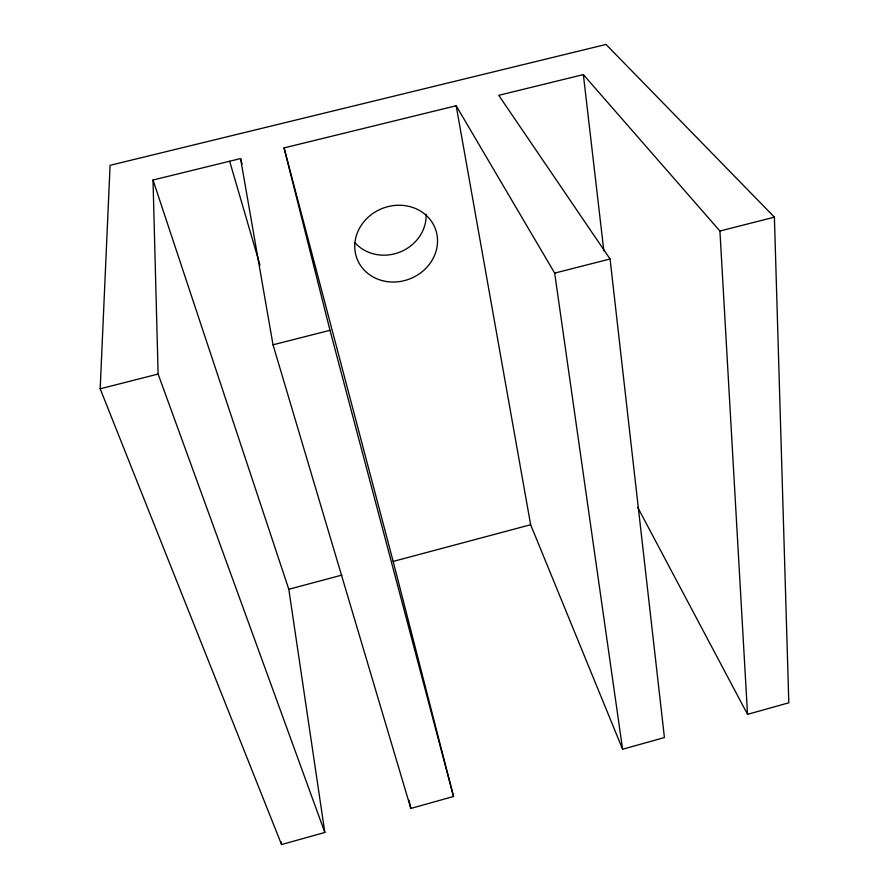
<?xml version="1.0" encoding="UTF-8"?>
<svg xmlns="http://www.w3.org/2000/svg" width="889" height="889" viewBox="0 0 889 889"><rect width="100%" height="100%" fill="white"/><g stroke="black" fill="none" stroke-linecap="round" stroke-linejoin="round"><path stroke-width="1.33" d="M242.086 163.898L240.563 158.564L153.008 180.011L288.803 589.274L324.829 832.46L281.557 844.55L100.179 388.793L110.08 165.321L606.031 44.45L774.397 217.16L788.821 702.799L747.527 714.334L637.713 507.341M240.563 158.564L273.023 344.799L410.818 808.434L453.534 796.488L393.16 561.426L284.058 147.907L456.179 105.747L554.669 273.101L622.6 749.249L664.416 737.559L610.065 258.999L498.751 95.323L583.351 74.598L719.923 231.029L747.527 714.334M288.803 589.274L341.854 575.116M393.16 561.426L530.644 524.732L622.6 749.249M100.179 388.793L158.12 374.047L153.008 180.011M273.023 344.799L329.997 330.297L453.534 796.488M554.669 273.101L610.065 258.999M719.923 231.029L774.397 217.16M158.12 374.047L324.829 832.46M229.662 161.231L259.988 265.178M284.058 147.907L329.997 330.297M409.029 800.322L410.818 808.434M456.179 105.747L530.644 524.732M583.351 74.598L603.853 250.942M281.246 841.794L281.557 844.55M426.153 214.205A40.327 36.871 -21.7 0 1 400.05 252.043A40.327 36.871 -21.7 0 1 355.011 242.741M382.181 280.602A41.927 37.816 -21.5 0 0 436.866 234.129A41.927 37.816 -21.5 0 0 369.368 216.171A41.927 37.816 -21.5 0 0 382.181 280.602"/></g></svg>
